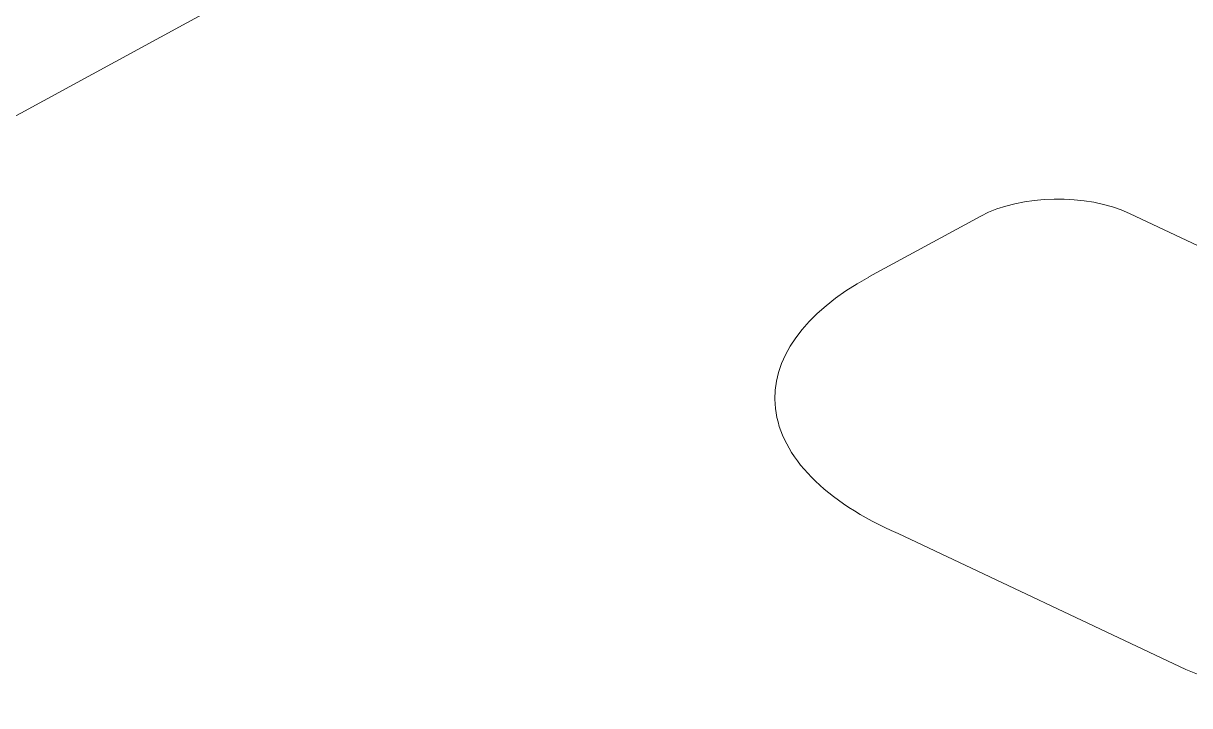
# Model space of a CAD drawing. Header units: inches. Extents: x 27328 to 120839, y -4075 to 4147.
# Drawn here: x 33014.9 to 33414.4, y 686.9 to 920.7 of the extents above; entities that cross this region are included whole.
import ezdxf

# ---------------------------------------------------------------- set-up
doc = ezdxf.new("R2010")
doc.units = ezdxf.units.IN
doc.header["$MEASUREMENT"] = 0
doc.layers.add('A-DETL', color=90, linetype='Continuous', lineweight=9)

msp = doc.modelspace()

# ---------------------------------------------------------------- linework, layer by layer
at = {"layer": 'A-DETL'}
for p, q in [((34707.01, 1811.27), (31727.52, 189.84)), ((33657.1, 731.03), (33393.81, 855.55)), ((33342.93, 854.64), (33304.56, 833.77)), ((33413.06, 699.32), (33314.53, 745.91))]:
    msp.add_line(p, q, dxfattribs=at)
for centre, major_axis, start_param, end_param in [((33369.26, 842.19), (36, 0), 0.820452, 2.391234), ((33392.34, 792.25), (120, 0), 2.391248, 4.006879), ((33529.78, 768.84), (180, 0), 4.006879, 5.50716)]:
    msp.add_ellipse(centre, major_axis=major_axis, ratio=0.507323, start_param=start_param, end_param=end_param, dxfattribs=at)

doc.saveas('drawing.dxf')
